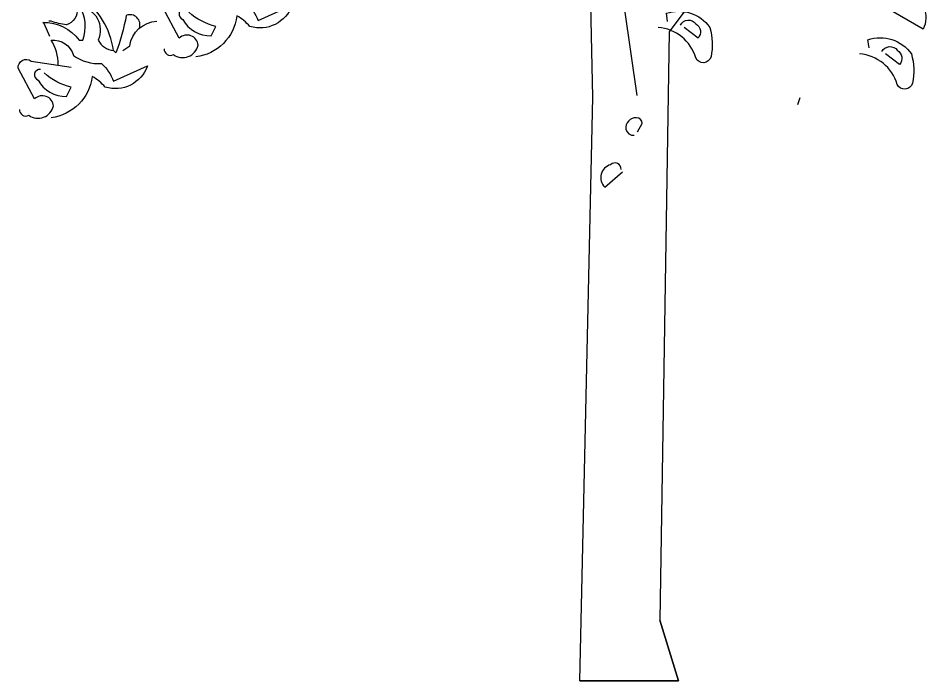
# Model space of a CAD drawing. Header units: metres. Extents: x -4.8 to 6, y 0 to 12.6.
# Drawn here: x -3.67 to 2.26, y 0 to 4.33 of the extents above; entities that cross this region are included whole.
import ezdxf

# ---------------------------------------------------------------- set-up
doc = ezdxf.new("R2010")
doc.units = ezdxf.units.M
doc.header["$LTSCALE"] = 0.2

msp = doc.modelspace()

# ---------------------------------------------------------------- linework, layer by layer
msp.add_line((0.6453, 0), (0, 0))
at = {"color": 0}
msp.add_line((0, 0), (0.6453, 0), dxfattribs=at)
at = {"linetype": 'Continuous', "flags": 128}
for points in [[(0.3739, 3.826), (0.2115, 4.9629), (-0.6006, 5.3446), (-1.2503, 4.9629)], [(1.2428, 5.1253), (0.5842, 4.2413), (0.5232, 0.3967), (0.6453, 0), (0.5232, 0.3967), (0.5232, 0.3967)], [(0, 0), (0.0841, 3.8155), (0.0672, 4.6233), (0.0504, 4.8253), (0.0504, 4.8926)], [(1.4385, 3.8118), (1.4231, 3.7657)]]:
    msp.add_lwpolyline(points, dxfattribs=at)
for points in [[(2.1763, 4.9823, 0.100235), (2.0533, 4.9208), (2.1224, 4.7824, 0.4142), (2.061, 4.6978, 0.044708), (2.1455, 4.4903, -0.471497), (2.2454, 4.2597), (1.9918, 4.4057), (1.938, 4.5979, 0.343094), (1.8457, 4.5595), (1.7688, 4.4211)], [(-2.4669, 4.4237, 0.143021), (-2.5131, 4.5851, -0.358047), (-2.367, 4.4852, 0.172546), (-2.1825, 4.4314, -0.123093), (-2.1056, 4.3161), (-1.8827, 4.416, -0.40274), (-2.1594, 4.2776, 0.082748), (-2.244, 4.3468, -0.343094), (-2.5131, 4.0778)], [(-3.467, 4.2115), (-3.5055, 4.2961), (-3.5132, 4.3038, -0.240921), (-3.2749, 4.1884), (-3.2518, 4.1884, 0.236053), (-3.2749, 4.4114, -0.5), (-3.1519, 4.1884, 0.236053), (-3.0519, 4.1193, 0.211075), (-3.2672, 4.4729, 0.162277), (-3.2749, 4.396), (-3.2902, 4.396, -0.383194), (-3.3594, 4.2884, -0.056625), (-3.4594, 4.3114), (-3.4747, 4.3114)], [(-2.7206, 4.1316, 0.566177), (-2.6591, 4.0931, 0.534058), (-2.4977, 4.1546, 0.630219), (-2.6207, 4.2008), (-2.7283, 4.4006, -0.679398), (-2.6437, 4.4467), (-2.3824, 4.4083)], [(-2.8828, 4.2653, 0.651581), (-2.9674, 4.3499, -0.045349), (-3.0366, 4.1039), (-3.0519, 4.1193)], [(-2.5822, 4.3929, 0.926025), (-2.5976, 4.3237, 0.286789), (-2.4131, 4.2161), (-2.3824, 4.2776, -0.120178), (-2.5592, 4.3699)], [(0.5735, 4.3095), (0.5658, 4.3633, -0.333328), (0.8502, 4.2711, -0.121552), (0.8579, 4.0789, -0.690201), (0.758, 4.0712, 0.310577), (0.512, 4.2711)], [(-2.9904, 4.1193), (-2.9443, 4.15, -0.365204), (-2.7675, 4.3114)], [(0.658, 4.2864, -0.568253), (0.758, 4.2941, -0.489075), (0.7733, 4.2019), (0.6811, 4.2711)], [(-3.4132, 4.027, 0.143021), (-3.4594, 4.1884, -0.358047), (-3.3133, 4.0885, 0.172546), (-3.1288, 4.0347, -0.123093), (-3.0519, 3.9194), (-2.829, 4.0193, -0.40274), (-3.1057, 3.881, 0.082748), (-3.1903, 3.9501, -0.343094), (-3.4594, 3.6811)], [(1.8918, 4.1367), (1.8841, 4.1905, -0.333328), (2.1686, 4.0982, -0.121552), (2.1763, 3.9061, -0.690201), (2.0763, 3.8984, 0.310577), (1.8303, 4.0982)], [(1.9764, 4.1136, -0.568253), (2.0763, 4.1213, -0.489075), (2.0917, 4.029), (1.9995, 4.0982)], [(-3.6669, 3.7349, 0.566177), (-3.6054, 3.6965, 0.534058), (-3.444, 3.758, 0.630219), (-3.567, 3.8041), (-3.6746, 4.004, -0.679398), (-3.59, 4.0501), (-3.3287, 4.0116)], [(-3.5285, 3.9963, 0.926025), (-3.5439, 3.9271, 0.286789), (-3.3594, 3.8195), (-3.3287, 3.881, -0.120178), (-3.5055, 3.9732)], [(0.3777, 3.5889), (0.4084, 3.6427, 0.4142), (0.37, 3.6811, 0.475433), (0.3008, 3.6042, 0.355026), (0.3546, 3.5658)], [(0.27, 3.3429, 0.680847), (0.2009, 3.3736, 0.580322), (0.1624, 3.2276), (0.2777, 3.3275)]]:
    msp.add_lwpolyline(points, format="xyb", dxfattribs=at)

doc.saveas('drawing.dxf')
